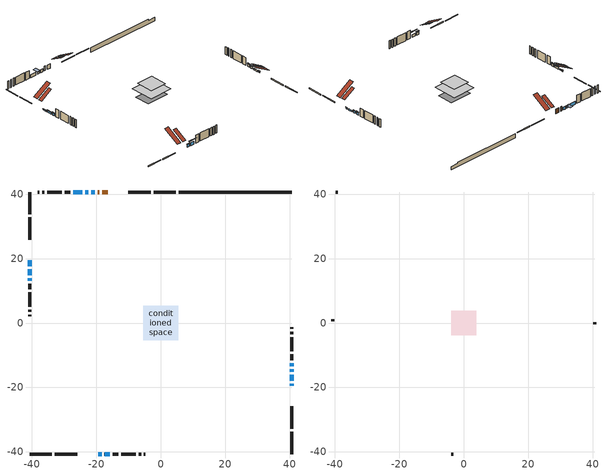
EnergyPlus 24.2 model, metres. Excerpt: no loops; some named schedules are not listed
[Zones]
conditioned space
 floor adiabatic (AdiabaticFloorConstruction): -5.43,-5.43 -5.43,5.43 5.43,5.43 5.43,-5.43 z1.98
 floor foundation (Slab1 construction): -5.26,-3.5 -5.26,3.5 5.26,3.5 5.26,-3.5 z-1.22
 wall outside (RimJoist1 construction): 4.69,40.68 -2.15,40.68 / -40.68,-40.68 -33.84,-40.68 / -40.68,40.68 -40.68,33.84 / 40.68,-40.68 40.68,-33.84 z0.76:1.06
 wall outside (RimJoist2 construction): -3.08,40.68 -10.1,40.68 / -32.91,-40.68 -25.89,-40.68 / -40.68,32.91 -40.68,25.89 / 40.68,-32.91 40.68,-25.89 z0.76:1.06
 wall outside (AdiabaticWallConstruction 1): -16.52,40.68 -18.17,40.68 / -19.1,40.68 -19.59,40.68 z0.76:2.79
 wall outside (AdiabaticWallConstruction): 40.68,-19.47 40.68,-18.85 z0.76:1.37; -20.52,40.68 -21.59,40.68 / -19.46,-40.68 -18.4,-40.68 / -24.31,40.68 -27.12,40.68 z0.76:1.98; -22.52,40.68 -23.38,40.68 z0.76:1.75; 40.68,-17.93 40.68,-16.1 / -40.68,19.46 -40.68,17.63 z0.76:1.27; 40.68,-15.17 40.68,-14.35 z0.76:1.68; 40.68,-13.43 40.68,-12.46 z0.76:1.88; -17.47,-40.68 -15.84,-40.68 z0.76:2.06; -40.68,16.71 -40.68,14.88 z0.76:1.52; -40.68,13.95 -40.68,13.13 z0.76:1.83
 wall outside (Wall1 construction): -28.05,40.68 -29.82,40.68 / -14.91,-40.68 -13.14,-40.68 / -40.68,12.21 -40.68,10.43 / 40.68,-11.53 40.68,-9.76 z0.76:4.42
 wall outside (Wall2 construction): -30.75,40.68 -35.21,40.68 / -12.21,-40.68 -7.75,-40.68 / -40.68,9.5 -40.68,5.04 / 40.68,-8.83 40.68,-4.37 z0.76:4.42
 wall outside (Wall3 construction): -36.14,40.68 -36.83,40.68 / -6.82,-40.68 -6.13,-40.68 / -40.68,4.11 -40.68,3.43 / 40.68,-3.44 40.68,-2.75 z0.76:4.42
 wall outside (Wall4 construction): -37.76,40.68 -38.19,40.68 / -5.2,-40.68 -4.77,-40.68 / -40.68,2.5 -40.68,2.06 / 40.68,-1.82 40.68,-1.39 z0.76:4.42
 wall foundation (FoundationWall1 construction): 5.62,40.68,-1.22 5.62,40.68,0.76 37.18,40.68,0.76 37.18,40.68,0.23 40.68,40.68,0.23 40.68,40.68,-1.22
 window (WindowConstruction 8): 40.68,-19.46 40.68,-18.85 z0.76:1.37
 window (WindowConstruction 6): -20.52,40.68 -21.59,40.68 z0.76:1.98
 window (WindowConstruction 7): -19.46,-40.68 -18.4,-40.68 z0.76:1.98
 window (WindowConstruction 9): -22.52,40.68 -23.38,40.68 z0.76:1.75
 window (WindowConstruction 10): 40.68,-17.93 40.68,-16.1 z0.76:1.27
 window (WindowConstruction 11): -40.68,19.46 -40.68,17.63 z0.76:1.27
 window (WindowConstruction): -24.31,40.68 -27.12,40.68 z0.76:1.98
 window (WindowConstruction 1): 40.68,-15.17 40.68,-14.35 z0.76:1.67
 window (WindowConstruction 2): 40.68,-13.42 40.68,-12.46 z0.76:1.88
 window (WindowConstruction 3): -17.47,-40.68 -15.84,-40.68 z0.76:2.06
 window (WindowConstruction 4): -40.68,16.71 -40.68,14.88 z0.76:1.52
 window (WindowConstruction 5): -40.68,13.95 -40.68,13.13 z0.76:1.83
 door (Door): -16.53,40.68 -18.17,40.68 z0.76:2.79
 door (Door 1): -19.1,40.68 -19.59,40.68 z0.76:2.79
 ceiling adiabatic (AdiabaticFloorConstruction): 5.43,-5.43 5.43,5.43 -5.43,5.43 -5.43,-5.43 z1.98
 roof outside (Roof2 construction): -15.6,40.68,4.42 -15.6,35.29,7.56 -14.04,35.29,7.56 -14.04,40.68,4.42; -20.39,-40.68,4.42 -20.39,-35.29,7.56 -21.95,-35.29,7.56 -21.95,-40.68,4.42; -40.68,20.39,4.42 -35.29,20.39,7.56 -35.29,21.95,7.56 -40.68,21.95,4.42; 40.68,-20.39,4.42 35.29,-20.39,7.56 35.29,-21.95,7.56 40.68,-21.95,4.42
attic - vented
 floor to conditioned space (Floor1 construction Reversed): -3.87,-3.87 -3.87,3.87 3.87,3.87 3.87,-3.87 z4.42
 wall outside (Wall5 construction): -39.12,40.68 -39.75,40.68 / -3.84,-40.68 -3.21,-40.68 / -40.68,1.14 -40.68,0.5 / 40.68,-0.46 40.68,0.17 z0.76:4.42
 roof outside (Roof1 construction): -13.11,40.68,4.42 -13.11,33.48,8.62 -11.02,33.48,8.62 -11.02,40.68,4.42; -22.88,-40.68,4.42 -22.88,-33.48,8.62 -24.96,-33.48,8.62 -24.96,-40.68,4.42; -40.68,22.88,4.42 -33.48,22.88,8.62 -33.48,24.96,8.62 -40.68,24.96,4.42; 40.68,-22.88,4.42 33.48,-22.88,8.62 33.48,-24.96,8.62 40.68,-24.96,4.42
shading: 40.68,-18.7 40.68,-19.61 40.83,-19.61 40.83,-18.7 z1.52; -18.1,-40.68 -19.76,-40.68 -19.76,-40.98 -18.1,-40.98 z2.28; -23.68,40.68 -22.22,40.68 -22.22,42.81 -23.68,42.81 z2.05; 40.68,-16.04 40.68,-17.99 40.77,-17.99 40.77,-16.04 z1.33; -40.68,17.57 -40.68,19.52 -40.77,19.52 -40.77,17.57 z1.33; 40.68,-14.05 40.68,-15.47 40.98,-15.47 40.98,-14.05 z1.97; 40.68,-12.16 40.68,-13.72 40.98,-13.72 40.98,-12.16 z2.18; -14.62,-40.68 -18.69,-40.68 -18.69,-40.98 -14.62,-40.98 z3.27; -40.68,14.58 -40.68,17 -40.98,17 -40.98,14.58 z1.82; -40.68,12.84 -40.68,14.25 -40.98,14.25 -40.98,12.84 z2.13
[Building]
Building 1: Terrain=Suburbs
[Site:Location]
Sault Ste Marie AP_ON: Latitude {deg}=46.49; Longitude {deg}=-84.51; Time Zone {hr}=-5; Elevation {m}=192; Keep Site Location Information=Yes
[Site:GroundTemperature:Shallow]
0.840846, -1.16074, -1.32103, -0.371179, 3.44196, 7.23733, 10.5277, 12.6121, 12.7892, 11.0939, 7.8874, 4.20846
[Site:WaterMainsTemperature]
Calculation Method=Schedule; Temperature Schedule=mains temperature schedule
[Material] Roughness=Rough; Thermal Absorptance=0.9
Name | Thickness {m} | Conductivity {W/m-K} | Density {kg/m3} | Specific Heat {J/kg-K} | Solar Absorptance | Visible Absorptance
asphalt or fiberglass shingles | 0.00635 | 0.162714 | 1121.4 | 1465.45 | 0.91 | 0.91
ceiling stud and cavity | 0.1397 | 0.079977 | 65.682 | 1177.47 | 0.7 | 0.7
concrete 4.0 in. | 0.1016 | 1.803125 | 2242.8 | 837.4 | 0.7 | 0.7
concrete 8.0 in. | 0.2032 | 1.803125 | 2242.8 | 837.4 | 0.7 | 0.7
door material | 0.04445 | 0.188738 | 512.64 | 1214.23 | 0.7 | 0.7
door material 1 | 0.04445 | 0.053851 | 512.64 | 1214.23 | 0.7 | 0.7
exterior vertical ins | 0.0177785 | 0.029427 | 32.04 | 1214.23 | 0.7 | 0.7
floor covering | 0.0127 | 0.0433444 | 54.468 | 1339.84 | 0.6 | 0.6
floor rigid ins; wall rigid ins | 0.512978 | 0.029427 | 32.04 | 1214.23 | 0.7 | 0.7
floor stud and cavity | 0.1397 | 1.75129 | 37.0049 | 1207.88 | 0.7 | 0.7
furniture material conditioned space 1 | 0.1524 | 0.115458 | 640.8 | 1214.23 | 0.6 | 0.6
gypsum board | 0.0127 | 0.160291 | 801 | 837.4 | 0.6 | 0.6
gypsum board 1 | 0.0127 | 0.160291 | 801 | 837.4 | 0.7 | 0.7
osb sheathing 0.5 in. | 0.0127 | 0.115458 | 512.64 | 1214.23 | 0.7 | 0.7
osb sheathing 0.75 in. | 0.01905 | 0.115458 | 512.64 | 1214.23 | 0.7 | 0.7
osb sheathing 2.0 in. | 0.0508 | 0.115458 | 512.64 | 1214.23 | 0.7 | 0.7
rim joist stud and cavity | 0.0508 | 0.177588 | 50.32683 | 1063.81 | 0.6 | 0.6
rim joist stud and cavity 1 | 0.0508 | 0.031136 | 125.044 | 1163.47 | 0.6 | 0.6
roof stud and cavity | 0.2032 | 0.117079 | 78.34581 | 1123.46 | 0.7 | 0.7
wall stud and cavity | 0.1397 | 0.115992 | 139.0536 | 1170.24 | 0.7 | 0.7
wall stud and cavity 1 | 0.1397 | 0.0881538 | 139.0536 | 1170.24 | 0.7 | 0.7
wall stud and cavity 2 | 0.1397 | 0.0947891 | 139.0536 | 1170.24 | 0.7 | 0.7
wall stud and cavity 3 | 0.1397 | 0.115318 | 139.0536 | 1170.24 | 0.7 | 0.7
wall stud and cavity 4 | 0.0889 | 6.9971 | 50.32683 | 1063.81 | 0.6 | 0.6
wall stud and cavity 5 | 0.0889 | 0.380278 | 52.3479 | 1209.89 | 0.7 | 0.7
wall stud and cavity 6 | 0.0889 | 0.391764 | 83.0341 | 1211.67 | 0.7 | 0.7
wood siding | 0.0254 | 0.102417 | 544.68 | 1172.36 | 0.84 | 0.84
wood siding 1 | 0.00254 | 0.102417 | 544.68 | 1172.36 | 0.84 | 0.84
wood siding 2; wood siding 3; wood siding 4 | 0.0254 | 0.102417 | 544.68 | 1172.36 | 0.7 | 0.7
[WindowMaterial:SimpleGlazingSystem]
Name | U-Factor {W/m2-K} | Solar Heat Gain Coefficient
WindowMaterial | 2.10824 | 0.59
WindowMaterial 1 | 2.89067 | 0.54
WindowMaterial 2 | 2.89351 | 0.54
WindowMaterial 3 | 2.27574 | 0.45
WindowMaterial 4 | 2.62437 | 0.41
WindowMaterial 5 | 2.29618 | 0.43
WindowMaterial 6 | 2.259844 | 0.47
WindowMaterial 7 | 5.20275 | 0.65
WindowMaterial 8 | 3.18763 | 0.64
WindowMaterial 9 | 2.36318 | 0.37
[Construction]
AdiabaticFloorConstruction: floor stud and cavity, floor rigid ins, osb sheathing 0.75 in., floor covering
AdiabaticWallConstruction: wood siding 3, wall rigid ins, wall stud and cavity 5, gypsum board
AdiabaticWallConstruction 1: wood siding 4, wall rigid ins, wall stud and cavity 5, gypsum board
Door: door material
Door 1: door material 1
Floor1 construction Reversed: gypsum board, ceiling stud and cavity
FoundationWall1 construction: concrete 8.0 in., gypsum board 1
furniture construction conditioned space 1: furniture material conditioned space 1
PartitionWallConstruction: gypsum board, wall stud and cavity 6, gypsum board
RimJoist1 construction: wood siding 2, rim joist stud and cavity
RimJoist2 construction: wood siding 2, osb sheathing 2.0 in., rim joist stud and cavity 1
Roof1 construction: asphalt or fiberglass shingles
Roof2 construction: asphalt or fiberglass shingles, osb sheathing 0.75 in., roof stud and cavity, gypsum board
Slab1 construction: concrete 4.0 in.
Wall1 construction: wood siding, osb sheathing 0.5 in., wall stud and cavity, gypsum board
Wall2 construction: wood siding, osb sheathing 0.5 in., wall stud and cavity 1, gypsum board
Wall3 construction: wood siding, osb sheathing 0.5 in., wall stud and cavity 2, gypsum board
Wall4 construction: wood siding, osb sheathing 0.5 in., wall stud and cavity 3, gypsum board
Wall5 construction: wood siding 1, wall stud and cavity 4
WindowConstruction: WindowMaterial
WindowConstruction 1: WindowMaterial 1
WindowConstruction 10; WindowConstruction 11: WindowMaterial 9
WindowConstruction 2: WindowMaterial 2
WindowConstruction 3: WindowMaterial 3
WindowConstruction 4: WindowMaterial 4
WindowConstruction 5: WindowMaterial 5
WindowConstruction 6; WindowConstruction 7: WindowMaterial 6
WindowConstruction 8: WindowMaterial 7
WindowConstruction 9: WindowMaterial 8
[Zone] Multiplier=1; Part of Total Floor Area=Yes
Name | Volume {m3}
attic - vented | 39.0199
conditioned space | 484.5
[Space]
Name | Zone | Volume {m3}
attic - vented 1 | attic - vented | 39.0199
conditioned space 1 | conditioned space | 484.5
[ZoneInfiltration:EffectiveLeakageArea]
infil attic - vented 1: Zone or Space=attic - vented 1; Schedule=Always On Discrete; Effective Air Leakage Area {cm2}=2360.26; Stack Coefficient=0.000546342; Wind Coefficient=1.57926e-05
[ZoneMixing]
whole house fan mix: Zone or Space=attic - vented; Schedule=Always On Continuous; Design Flow Rate Calculation Method=Flow/Zone; Design Flow Rate {m3/s}=0; Source Zone or Space=conditioned space
[SurfaceProperty:ExposedFoundationPerimeter]
Slab1: Exposed Perimeter Calculation Method=TotalExposedPerimeter; Total Exposed Perimeter {m}=35.06
[InternalMass] Zone or ZoneList=conditioned space; Space or SpaceList=conditioned space 1
Name | Construction | Surface Area {m2}
furniture mass conditioned space 1 | furniture construction conditioned space 1 | 76.698
partition wall mass | PartitionWallConstruction | 191.745
[Lights]
interior lighting: Zone or ZoneList or Space or SpaceList=conditioned space 1; Schedule=interior lighting schedule; Design Level Calculation Method=LightingLevel; Lighting Level {W}=343.2; Return Air Fraction=0; Fraction Radiant=0.6; Fraction Visible=0.2; Fraction Replaceable=1
[People]
occupants: Zone or ZoneList or Space or SpaceList=conditioned space 1; Number of People Schedule=occupants schedule; Number of People Calculation Method=People; Number of People=3; Fraction Radiant=0.314171; Sensible Heat Fraction=0.56303; Activity Level Schedule=occupants activity schedule; Carbon Dioxide Generation Rate {m3/s-W}=0; Enable ASHRAE 55 Comfort Warnings=No; Mean Radiant Temperature Calculation Type=EnclosureAveraged
[ElectricEquipment] Zone or ZoneList or Space or SpaceList=conditioned space 1; Design Level Calculation Method=EquipmentLevel
Name | Schedule | Design Level {W} | Fraction Latent | Fraction Radiant | Fraction Lost
clothes dryer | clothes dryer schedule | 140.772 | 0.015 | 0.081 | 0.85
clothes washer | clothes washer schedule | 32.1985 | 0.03 | 0.162 | 0.7
cooking range | cooking range schedule | 215.147 | 0.08 | 0.432 | 0.2
dishwasher | dishwasher schedule | 66.8632 | 0.3 | 0.18 | 0.4
fridge | fridge schedule | 72.9452 | 0 | 0.6 | 0
mech vent house fan | mech vent house fan schedule | 0 | 0 | 0 | 1
mech vent house fan cfis | mech vent house fan cfis schedule | 0 | 0 | 0 | 0
misc plug loads | misc plug loads schedule | 494.7 | 0.045 | 0.513 | 0.1
whole house fan | Always On Discrete | 0 | 0 | 0 | 1
[OtherEquipment] Zone or ZoneList or Space or SpaceList=conditioned space 1; Design Level Calculation Method=EquipmentLevel
Name | Fuel Type | Schedule | Design Level {W} | Fraction Latent | Fraction Radiant | Fraction Lost
clothes dryer 1 | Electricity | clothes dryer schedule | 0 | 0.015 | 0.081 | 0.85
cooking range 1 | Electricity | cooking range schedule | 0 | 0.08 | 0.432 | 0.2
general water use latent | None | general water use schedule | 62.594 | 1 | 0 | 0
general water use sensible | None | general water use schedule | -61.6891 | 0 | 0.6 | 0
mech vent house fan latent load | None | Always On Discrete | 0 | 1 | 0 | 0
mech vent house fan sensible load | None | Always On Discrete | 0 | 0 | 0 | 0
water heater energy adjustment1 | Electricity | Always On Discrete | 0.01 | 0 | 0 | 1
[ZoneInfiltration:DesignFlowRate] Zone or ZoneList or Space or SpaceList=conditioned space 1; Schedule=Always On Discrete; Design Flow Rate Calculation Method=Flow/Zone; Design Flow Rate {m3/s}=0
infil flow; natural vent flow; whole house fan flow
[Foundation:Kiva]
Foundation Kiva 1: Initial Indoor Air Temperature {C}=16.6722; Wall Height Above Grade {m}=0.760019; Wall Depth Below Slab {m}=0.2032; Custom Block Material Name 1=exterior vertical ins; Custom Block Depth 1 {m}=1.98001; Custom Block X Position 1 {m}=0.2159; Custom Block Z Position 1 {m}=0
[Foundation:Kiva:Settings]
Soil Conductivity {W/m-K}=0.849921; Soil Density {kg/m3}=1842.3; Soil Specific Heat {J/kg-K}=418.7; Ground Solar Absorptivity=0.9; Ground Thermal Absorptivity=0.9; Ground Surface Roughness {m}=0.03; Far-Field Width {m}=40; Deep-Ground Boundary Condition=ZeroFlux; Deep-Ground Depth {m}=40; Minimum Cell Dimension {m}=0.2; Maximum Cell Growth Coefficient=3; Simulation Timestep=Timestep
[Exterior:Lights]
exterior lighting: Schedule=exterior lighting schedule; Design Level {W}=75.6
[Schedule:Constant]
Name | Hourly Value
Always On Continuous; mech vent house fan schedule; mech vent house fan cfis schedule; Always On Discrete | 1
occupants activity schedule | 117.228
fridge schedule | 0
[Schedule:Week:Daily]
interior lighting schedule Week Rule - Jan1-Jan27: interior lighting schedule day, interior lighting schedule day, interior lighting schedule day, interior lighting schedule day, interior lighting schedule day, interior lighting schedule day, interior lighting schedule day, interior lighting schedule default day, interior lighting schedule default day, interior lighting schedule default day, interior lighting schedule default day, interior lighting schedule default day
interior lighting schedule Week Rule - Jan28-Feb3: interior lighting schedule day, interior lighting schedule day, interior lighting schedule day, interior lighting schedule day, interior lighting schedule day 1, interior lighting schedule day 1, interior lighting schedule day 1, interior lighting schedule default day, interior lighting schedule default day, interior lighting schedule default day, interior lighting schedule default day, interior lighting schedule default day
interior lighting schedule Week Rule - Feb4-Feb24: interior lighting schedule day 1, interior lighting schedule day 1, interior lighting schedule day 1, interior lighting schedule day 1, interior lighting schedule day 1, interior lighting schedule day 1, interior lighting schedule day 1, interior lighting schedule default day, interior lighting schedule default day, interior lighting schedule default day, interior lighting schedule default day, interior lighting schedule default day
interior lighting schedule Week Rule - Feb25-Mar3: interior lighting schedule day 1, interior lighting schedule day 1, interior lighting schedule day 1, interior lighting schedule day 1, interior lighting schedule day 2, interior lighting schedule day 2, interior lighting schedule day 2, interior lighting schedule default day, interior lighting schedule default day, interior lighting schedule default day, interior lighting schedule default day, interior lighting schedule default day
interior lighting schedule Week Rule - Mar4-Mar31: interior lighting schedule day 2, interior lighting schedule day 2, interior lighting schedule day 2, interior lighting schedule day 2, interior lighting schedule day 2, interior lighting schedule day 2, interior lighting schedule day 2, interior lighting schedule default day, interior lighting schedule default day, interior lighting schedule default day, interior lighting schedule default day, interior lighting schedule default day
interior lighting schedule Week Rule - Apr1-Apr28: interior lighting schedule day 3, interior lighting schedule day 3, interior lighting schedule day 3, interior lighting schedule day 3, interior lighting schedule day 3, interior lighting schedule day 3, interior lighting schedule day 3, interior lighting schedule default day, interior lighting schedule default day, interior lighting schedule default day, interior lighting schedule default day, interior lighting schedule default day
interior lighting schedule Week Rule - Apr29-May5: interior lighting schedule day 3, interior lighting schedule day 3, interior lighting schedule day 4, interior lighting schedule day 4, interior lighting schedule day 4, interior lighting schedule day 4, interior lighting schedule day 4, interior lighting schedule default day, interior lighting schedule default day, interior lighting schedule default day, interior lighting schedule default day, interior lighting schedule default day
interior lighting schedule Week Rule - May6-May26: interior lighting schedule day 4, interior lighting schedule day 4, interior lighting schedule day 4, interior lighting schedule day 4, interior lighting schedule day 4, interior lighting schedule day 4, interior lighting schedule day 4, interior lighting schedule default day, interior lighting schedule default day, interior lighting schedule default day, interior lighting schedule default day, interior lighting schedule default day
interior lighting schedule Week Rule - May27-Jun2: interior lighting schedule day 4, interior lighting schedule day 4, interior lighting schedule day 4, interior lighting schedule day 4, interior lighting schedule day 4, interior lighting schedule day 5, interior lighting schedule day 5, interior lighting schedule default day, interior lighting schedule default day, interior lighting schedule default day, interior lighting schedule default day, interior lighting schedule default day
interior lighting schedule Week Rule - Jun3-Jun30: interior lighting schedule day 5, interior lighting schedule day 5, interior lighting schedule day 5, interior lighting schedule day 5, interior lighting schedule day 5, interior lighting schedule day 5, interior lighting schedule day 5, interior lighting schedule default day, interior lighting schedule default day, interior lighting schedule default day, interior lighting schedule default day, interior lighting schedule default day
interior lighting schedule Week Rule - Jul1-Jul28: interior lighting schedule day 6, interior lighting schedule day 6, interior lighting schedule day 6, interior lighting schedule day 6, interior lighting schedule day 6, interior lighting schedule day 6, interior lighting schedule day 6, interior lighting schedule default day, interior lighting schedule default day, interior lighting schedule default day, interior lighting schedule default day, interior lighting schedule default day
interior lighting schedule Week Rule - Jul29-Aug4: interior lighting schedule day 6, interior lighting schedule day 6, interior lighting schedule day 6, interior lighting schedule day 7, interior lighting schedule day 7, interior lighting schedule day 7, interior lighting schedule day 7, interior lighting schedule default day, interior lighting schedule default day, interior lighting schedule default day, interior lighting schedule default day, interior lighting schedule default day
interior lighting schedule Week Rule - Aug5-Aug25: interior lighting schedule day 7, interior lighting schedule day 7, interior lighting schedule day 7, interior lighting schedule day 7, interior lighting schedule day 7, interior lighting schedule day 7, interior lighting schedule day 7, interior lighting schedule default day, interior lighting schedule default day, interior lighting schedule default day, interior lighting schedule default day, interior lighting schedule default day
interior lighting schedule Week Rule - Aug26-Sep1: interior lighting schedule day 7, interior lighting schedule day 7, interior lighting schedule day 7, interior lighting schedule day 7, interior lighting schedule day 7, interior lighting schedule day 7, interior lighting schedule day 8, interior lighting schedule default day, interior lighting schedule default day, interior lighting schedule default day, interior lighting schedule default day, interior lighting schedule default day
interior lighting schedule Week Rule - Sep2-Sep29: interior lighting schedule day 8, interior lighting schedule day 8, interior lighting schedule day 8, interior lighting schedule day 8, interior lighting schedule day 8, interior lighting schedule day 8, interior lighting schedule day 8, interior lighting schedule default day, interior lighting schedule default day, interior lighting schedule default day, interior lighting schedule default day, interior lighting schedule default day
interior lighting schedule Week Rule - Sep30-Oct6: interior lighting schedule day 8, interior lighting schedule day 9, interior lighting schedule day 9, interior lighting schedule day 9, interior lighting schedule day 9, interior lighting schedule day 9, interior lighting schedule day 9, interior lighting schedule default day, interior lighting schedule default day, interior lighting schedule default day, interior lighting schedule default day, interior lighting schedule default day
interior lighting schedule Week Rule - Oct7-Oct27: interior lighting schedule day 9, interior lighting schedule day 9, interior lighting schedule day 9, interior lighting schedule day 9, interior lighting schedule day 9, interior lighting schedule day 9, interior lighting schedule day 9, interior lighting schedule default day, interior lighting schedule default day, interior lighting schedule default day, interior lighting schedule default day, interior lighting schedule default day
interior lighting schedule Week Rule - Oct28-Nov3: interior lighting schedule day 9, interior lighting schedule day 9, interior lighting schedule day 9, interior lighting schedule day 9, interior lighting schedule day 10, interior lighting schedule day 10, interior lighting schedule day 10, interior lighting schedule default day, interior lighting schedule default day, interior lighting schedule default day, interior lighting schedule default day, interior lighting schedule default day
interior lighting schedule Week Rule - Nov4-Nov24: interior lighting schedule day 10, interior lighting schedule day 10, interior lighting schedule day 10, interior lighting schedule day 10, interior lighting schedule day 10, interior lighting schedule day 10, interior lighting schedule day 10, interior lighting schedule default day, interior lighting schedule default day, interior lighting schedule default day, interior lighting schedule default day, interior lighting schedule default day
interior lighting schedule Week Rule - Nov25-Dec1: interior lighting schedule day 10, interior lighting schedule day 10, interior lighting schedule day 10, interior lighting schedule day 10, interior lighting schedule day 10, interior lighting schedule day 10, interior lighting schedule day 11, interior lighting schedule default day, interior lighting schedule default day, interior lighting schedule default day, interior lighting schedule default day, interior lighting schedule default day
interior lighting schedule Week Rule - Dec2-Dec31: interior lighting schedule day 11, interior lighting schedule day 11, interior lighting schedule day 11, interior lighting schedule day 11, interior lighting schedule day 11, interior lighting schedule day 11, interior lighting schedule day 11, interior lighting schedule default day, interior lighting schedule default day, interior lighting schedule default day, interior lighting schedule default day, interior lighting schedule default day
occupants schedule Week Rule - Jan1-Dec31: occupants schedule day, occupants schedule day, occupants schedule day, occupants schedule day, occupants schedule day, occupants schedule day, occupants schedule day, occupants schedule default day, occupants schedule default day, occupants schedule default day, occupants schedule default day, occupants schedule default day
clothes dryer schedule Week Rule - Jan1-Dec31: clothes dryer schedule day, clothes dryer schedule day, clothes dryer schedule day, clothes dryer schedule day, clothes dryer schedule day, clothes dryer schedule day, clothes dryer schedule day, clothes dryer schedule default day, clothes dryer schedule default day, clothes dryer schedule default day, clothes dryer schedule default day, clothes dryer schedule default day
clothes washer schedule Week Rule - Jan1-Dec31: clothes washer schedule day, clothes washer schedule day, clothes washer schedule day, clothes washer schedule day, clothes washer schedule day, clothes washer schedule day, clothes washer schedule day, clothes washer schedule default day, clothes washer schedule default day, clothes washer schedule default day, clothes washer schedule default day, clothes washer schedule default day
cooking range schedule Week Rule - Jan1-Dec31: cooking range schedule day, cooking range schedule day, cooking range schedule day, cooking range schedule day, cooking range schedule day, cooking range schedule day, cooking range schedule day, cooking range schedule default day, cooking range schedule default day, cooking range schedule default day, cooking range schedule default day, cooking range schedule default day
dishwasher schedule Week Rule - Jan1-Dec31: dishwasher schedule day, dishwasher schedule day, dishwasher schedule day, dishwasher schedule day, dishwasher schedule day, dishwasher schedule day, dishwasher schedule day, dishwasher schedule default day, dishwasher schedule default day, dishwasher schedule default day, dishwasher schedule default day, dishwasher schedule default day
misc plug loads schedule Week Rule - Jan1-Dec31: misc plug loads schedule day, misc plug loads schedule day, misc plug loads schedule day, misc plug loads schedule day, misc plug loads schedule day, misc plug loads schedule day, misc plug loads schedule day, misc plug loads schedule default day, misc plug loads schedule default day, misc plug loads schedule default day, misc plug loads schedule default day, misc plug loads schedule default day
general water use schedule Week Rule - Jan1-Dec31: general water use schedule day, general water use schedule day, general water use schedule day, general water use schedule day, general water use schedule day, general water use schedule day, general water use schedule day, general water use schedule default day, general water use schedule default day, general water use schedule default day, general water use schedule default day, general water use schedule default day
exterior lighting schedule Week Rule - Jan1-Jan27: exterior lighting schedule day, exterior lighting schedule day, exterior lighting schedule day, exterior lighting schedule day, exterior lighting schedule day, exterior lighting schedule day, exterior lighting schedule day, exterior lighting schedule default day, exterior lighting schedule default day, exterior lighting schedule default day, exterior lighting schedule default day, exterior lighting schedule default day
exterior lighting schedule Week Rule - Jan28-Feb3: exterior lighting schedule day, exterior lighting schedule day, exterior lighting schedule day, exterior lighting schedule day, exterior lighting schedule day 1, exterior lighting schedule day 1, exterior lighting schedule day 1, exterior lighting schedule default day, exterior lighting schedule default day, exterior lighting schedule default day, exterior lighting schedule default day, exterior lighting schedule default day
exterior lighting schedule Week Rule - Feb4-Feb24: exterior lighting schedule day 1, exterior lighting schedule day 1, exterior lighting schedule day 1, exterior lighting schedule day 1, exterior lighting schedule day 1, exterior lighting schedule day 1, exterior lighting schedule day 1, exterior lighting schedule default day, exterior lighting schedule default day, exterior lighting schedule default day, exterior lighting schedule default day, exterior lighting schedule default day
exterior lighting schedule Week Rule - Feb25-Mar3: exterior lighting schedule day 1, exterior lighting schedule day 1, exterior lighting schedule day 1, exterior lighting schedule day 1, exterior lighting schedule day 2, exterior lighting schedule day 2, exterior lighting schedule day 2, exterior lighting schedule default day, exterior lighting schedule default day, exterior lighting schedule default day, exterior lighting schedule default day, exterior lighting schedule default day
exterior lighting schedule Week Rule - Mar4-Mar31: exterior lighting schedule day 2, exterior lighting schedule day 2, exterior lighting schedule day 2, exterior lighting schedule day 2, exterior lighting schedule day 2, exterior lighting schedule day 2, exterior lighting schedule day 2, exterior lighting schedule default day, exterior lighting schedule default day, exterior lighting schedule default day, exterior lighting schedule default day, exterior lighting schedule default day
exterior lighting schedule Week Rule - Apr1-Apr28: exterior lighting schedule day 3, exterior lighting schedule day 3, exterior lighting schedule day 3, exterior lighting schedule day 3, exterior lighting schedule day 3, exterior lighting schedule day 3, exterior lighting schedule day 3, exterior lighting schedule default day, exterior lighting schedule default day, exterior lighting schedule default day, exterior lighting schedule default day, exterior lighting schedule default day
exterior lighting schedule Week Rule - Apr29-May5: exterior lighting schedule day 3, exterior lighting schedule day 3, exterior lighting schedule day 4, exterior lighting schedule day 4, exterior lighting schedule day 4, exterior lighting schedule day 4, exterior lighting schedule day 4, exterior lighting schedule default day, exterior lighting schedule default day, exterior lighting schedule default day, exterior lighting schedule default day, exterior lighting schedule default day
exterior lighting schedule Week Rule - May6-May26: exterior lighting schedule day 4, exterior lighting schedule day 4, exterior lighting schedule day 4, exterior lighting schedule day 4, exterior lighting schedule day 4, exterior lighting schedule day 4, exterior lighting schedule day 4, exterior lighting schedule default day, exterior lighting schedule default day, exterior lighting schedule default day, exterior lighting schedule default day, exterior lighting schedule default day
exterior lighting schedule Week Rule - May27-Jun2: exterior lighting schedule day 4, exterior lighting schedule day 4, exterior lighting schedule day 4, exterior lighting schedule day 4, exterior lighting schedule day 4, exterior lighting schedule day 5, exterior lighting schedule day 5, exterior lighting schedule default day, exterior lighting schedule default day, exterior lighting schedule default day, exterior lighting schedule default day, exterior lighting schedule default day
exterior lighting schedule Week Rule - Jun3-Jun30: exterior lighting schedule day 5, exterior lighting schedule day 5, exterior lighting schedule day 5, exterior lighting schedule day 5, exterior lighting schedule day 5, exterior lighting schedule day 5, exterior lighting schedule day 5, exterior lighting schedule default day, exterior lighting schedule default day, exterior lighting schedule default day, exterior lighting schedule default day, exterior lighting schedule default day
exterior lighting schedule Week Rule - Jul1-Jul28: exterior lighting schedule day 6, exterior lighting schedule day 6, exterior lighting schedule day 6, exterior lighting schedule day 6, exterior lighting schedule day 6, exterior lighting schedule day 6, exterior lighting schedule day 6, exterior lighting schedule default day, exterior lighting schedule default day, exterior lighting schedule default day, exterior lighting schedule default day, exterior lighting schedule default day
exterior lighting schedule Week Rule - Jul29-Aug4: exterior lighting schedule day 6, exterior lighting schedule day 6, exterior lighting schedule day 6, exterior lighting schedule day 7, exterior lighting schedule day 7, exterior lighting schedule day 7, exterior lighting schedule day 7, exterior lighting schedule default day, exterior lighting schedule default day, exterior lighting schedule default day, exterior lighting schedule default day, exterior lighting schedule default day
exterior lighting schedule Week Rule - Aug5-Aug25: exterior lighting schedule day 7, exterior lighting schedule day 7, exterior lighting schedule day 7, exterior lighting schedule day 7, exterior lighting schedule day 7, exterior lighting schedule day 7, exterior lighting schedule day 7, exterior lighting schedule default day, exterior lighting schedule default day, exterior lighting schedule default day, exterior lighting schedule default day, exterior lighting schedule default day
exterior lighting schedule Week Rule - Aug26-Sep1: exterior lighting schedule day 7, exterior lighting schedule day 7, exterior lighting schedule day 7, exterior lighting schedule day 7, exterior lighting schedule day 7, exterior lighting schedule day 7, exterior lighting schedule day 8, exterior lighting schedule default day, exterior lighting schedule default day, exterior lighting schedule default day, exterior lighting schedule default day, exterior lighting schedule default day
exterior lighting schedule Week Rule - Sep2-Sep29: exterior lighting schedule day 8, exterior lighting schedule day 8, exterior lighting schedule day 8, exterior lighting schedule day 8, exterior lighting schedule day 8, exterior lighting schedule day 8, exterior lighting schedule day 8, exterior lighting schedule default day, exterior lighting schedule default day, exterior lighting schedule default day, exterior lighting schedule default day, exterior lighting schedule default day
exterior lighting schedule Week Rule - Sep30-Oct6: exterior lighting schedule day 8, exterior lighting schedule day 9, exterior lighting schedule day 9, exterior lighting schedule day 9, exterior lighting schedule day 9, exterior lighting schedule day 9, exterior lighting schedule day 9, exterior lighting schedule default day, exterior lighting schedule default day, exterior lighting schedule default day, exterior lighting schedule default day, exterior lighting schedule default day
exterior lighting schedule Week Rule - Oct7-Oct27: exterior lighting schedule day 9, exterior lighting schedule day 9, exterior lighting schedule day 9, exterior lighting schedule day 9, exterior lighting schedule day 9, exterior lighting schedule day 9, exterior lighting schedule day 9, exterior lighting schedule default day, exterior lighting schedule default day, exterior lighting schedule default day, exterior lighting schedule default day, exterior lighting schedule default day
exterior lighting schedule Week Rule - Oct28-Nov3: exterior lighting schedule day 9, exterior lighting schedule day 9, exterior lighting schedule day 9, exterior lighting schedule day 9, exterior lighting schedule day 10, exterior lighting schedule day 10, exterior lighting schedule day 10, exterior lighting schedule default day, exterior lighting schedule default day, exterior lighting schedule default day, exterior lighting schedule default day, exterior lighting schedule default day
[Schedule:Year]
interior lighting schedule: interior lighting schedule Week Rule - Jan1-Jan27, 1, 1, 1, 27, interior lighting schedule Week Rule - Jan28-Feb3, 1, 28, 2, 3, interior lighting schedule Week Rule - Feb4-Feb24, 2, 4, 2, 24, interior lighting schedule Week Rule - Feb25-Mar3, 2, 25, 3, 3, interior lighting schedule Week Rule - Mar4-Mar31, 3, 4, 3, 31, interior lighting schedule Week Rule - Apr1-Apr28, 4, 1, 4, 28, interior lighting schedule Week Rule - Apr29-May5, 4, 29, 5, 5, interior lighting schedule Week Rule - May6-May26, 5, 6, 5, 26, interior lighting schedule Week Rule - May27-Jun2, 5, 27, 6, 2, interior lighting schedule Week Rule - Jun3-Jun30, 6, 3, 6, 30, interior lighting schedule Week Rule - Jul1-Jul28, 7, 1, 7, 28, interior lighting schedule Week Rule - Jul29-Aug4, 7, 29, 8, 4, interior lighting schedule Week Rule - Aug5-Aug25, 8, 5, 8, 25, interior lighting schedule Week Rule - Aug26-Sep1, 8, 26, 9, 1, interior lighting schedule Week Rule - Sep2-Sep29, 9, 2, 9, 29, interior lighting schedule Week Rule - Sep30-Oct6, 9, 30, 10, 6, interior lighting schedule Week Rule - Oct7-Oct27, 10, 7, 10, 27, interior lighting schedule Week Rule - Oct28-Nov3, 10, 28, 11, 3, interior lighting schedule Week Rule - Nov4-Nov24, 11, 4, 11, 24, interior lighting schedule Week Rule - Nov25-Dec1, 11, 25, 12, 1, interior lighting schedule Week Rule - Dec2-Dec31, 12, 2, 12, 31
occupants schedule: occupants schedule Week Rule - Jan1-Dec31, 1, 1, 12, 31
clothes dryer schedule: clothes dryer schedule Week Rule - Jan1-Dec31, 1, 1, 12, 31
clothes washer schedule: clothes washer schedule Week Rule - Jan1-Dec31, 1, 1, 12, 31
cooking range schedule: cooking range schedule Week Rule - Jan1-Dec31, 1, 1, 12, 31
dishwasher schedule: dishwasher schedule Week Rule - Jan1-Dec31, 1, 1, 12, 31
misc plug loads schedule: misc plug loads schedule Week Rule - Jan1-Dec31, 1, 1, 12, 31
general water use schedule: general water use schedule Week Rule - Jan1-Dec31, 1, 1, 12, 31
exterior lighting schedule: exterior lighting schedule Week Rule - Jan1-Jan27, 1, 1, 1, 27, exterior lighting schedule Week Rule - Jan28-Feb3, 1, 28, 2, 3, exterior lighting schedule Week Rule - Feb4-Feb24, 2, 4, 2, 24, exterior lighting schedule Week Rule - Feb25-Mar3, 2, 25, 3, 3, exterior lighting schedule Week Rule - Mar4-Mar31, 3, 4, 3, 31, exterior lighting schedule Week Rule - Apr1-Apr28, 4, 1, 4, 28, exterior lighting schedule Week Rule - Apr29-May5, 4, 29, 5, 5, exterior lighting schedule Week Rule - May6-May26, 5, 6, 5, 26, exterior lighting schedule Week Rule - May27-Jun2, 5, 27, 6, 2, exterior lighting schedule Week Rule - Jun3-Jun30, 6, 3, 6, 30, exterior lighting schedule Week Rule - Jul1-Jul28, 7, 1, 7, 28, exterior lighting schedule Week Rule - Jul29-Aug4, 7, 29, 8, 4, exterior lighting schedule Week Rule - Aug5-Aug25, 8, 5, 8, 25, exterior lighting schedule Week Rule - Aug26-Sep1, 8, 26, 9, 1, exterior lighting schedule Week Rule - Sep2-Sep29, 9, 2, 9, 29, exterior lighting schedule Week Rule - Sep30-Oct6, 9, 30, 10, 6, exterior lighting schedule Week Rule - Oct7-Oct27, 10, 7, 10, 27, exterior lighting schedule Week Rule - Oct28-Nov3, 10, 28, 11, 3, exterior lighting schedule Week Rule - Nov4-Nov24, 11, 4, 11, 24, exterior lighting schedule Week Rule - Nov25-Dec1, 11, 25, 12, 1, exterior lighting schedule Week Rule - Dec2-Dec31, 12, 2, 12, 31
[Schedule:Compact]
mains temperature schedule: Through: 01/01, For: AllDays, Until: 24:00, 5.72222, Through: 01/02, For: AllDays, Until: 24:00, 5.65667, Through: 01/03, For: AllDays, Until: 24:00, 5.59222, Through: 01/04, For: AllDays, Until: 24:00, 5.52889, Through: 01/05, For: AllDays, Until: 24:00, 5.46667, Through: 01/06, For: AllDays, Until: 24:00, 5.405, Through: 01/07, For: AllDays, Until: 24:00, 5.345, Through: 01/08, For: AllDays, Until: 24:00, 5.28556, Through: 01/09, For: AllDays, Until: 24:00, 5.22722, Through: 01/10, For: AllDays, Until: 24:00, 5.17, Through: 01/11, For: AllDays, Until: 24:00, 5.11389, Through: 01/12, For: AllDays, Until: 24:00, 5.05889, Through: 01/13, For: AllDays, Until: 24:00, 5.00556, Through: 01/14, For: AllDays, Until: 24:00, 4.95278, Through: 01/15, For: AllDays, Until: 24:00, 4.90111, Through: 01/16, For: AllDays, Until: 24:00, 4.85111, Through: 01/17, For: AllDays, Until: 24:00, 4.80167, Through: 01/18, For: AllDays, Until: 24:00, 4.75389, Through: 01/19, For: AllDays, Until: 24:00, 4.70722, Through: 01/20, For: AllDays, Until: 24:00, 4.66167, Through: 01/21, For: AllDays, Until: 24:00, 4.61778, Through: 01/22, For: AllDays, Until: 24:00, 4.575, Through: 01/23, For: AllDays, Until: 24:00, 4.53333, Through: 01/24, For: AllDays, Until: 24:00, 4.49278, Through: 01/25, For: AllDays, Until: 24:00, 4.45389, Through: 01/26, For: AllDays, Until: 24:00, 4.41611, Through: 01/27, For: AllDays, Until: 24:00, 4.38, Through: 01/28, For: AllDays, Until: 24:00, 4.345, Through: 01/29, For: AllDays, Until: 24:00, 4.31111, Through: 01/30, For: AllDays, Until: 24:00, 4.27889, Through: 01/31, For: AllDays, Until: 24:00, 4.24833, Through: 02/01, For: AllDays, Until: 24:00, 4.21833, Through: 02/02, For: AllDays, Until: 24:00, 4.19056, Through: 02/03, For: AllDays, Until: 24:00, 4.16333, Through: 02/04, For: AllDays, Until: 24:00, 4.13833, Through: 02/05, For: AllDays, Until: 24:00, 4.11444, Through: 02/06, For: AllDays, Until: 24:00, 4.09167, Through: 02/07, For: AllDays, Until: 24:00, 4.07056, Through: 02/08, For: AllDays, Until: 24:00, 4.05111, Through: 02/09, For: AllDays, Until: 24:00, 4.03278, Through: 02/10, For: AllDays, Until: 24:00, 4.01611, Through: 02/11, For: AllDays, Until: 24:00, 4.00056, Through: 02/12, For: AllDays, Until: 24:00, 3.98667, Through: 02/13, For: AllDays, Until: 24:00, 3.97444, Through: 02/14, For: AllDays, Until: 24:00, 3.96333, Through: 02/15, For: AllDays, Until: 24:00, 3.95389, Through: 02/16, For: AllDays, Until: 24:00, 3.94556, Through: 02/17, For: AllDays, Until: 24:00, 3.93889, Through: 02/18, For: AllDays, Until: 24:00, 3.93389, Through: 02/19, For: AllDays, Until: 24:00, 3.93056, Through: 02/20, For: AllDays, Until: 24:00, 3.92833, Through: 02/21, For: AllDays, Until: 24:00, 3.92722, Through: 02/22, For: AllDays, Until: 24:00, 3.92833, Through: 02/23, For: AllDays, Until: 24:00, 3.93056, Through: 02/24, For: AllDays, Until: 24:00, 3.93444, Through: 02/25, For: AllDays, Until: 24:00, 3.93944, Through: 02/26, For: AllDays, Until: 24:00, 3.94611, Through: 02/27, For: AllDays, Until: 24:00, 3.95444, Through: 02/28, For: AllDays, Until: 24:00, 3.96389, Through: 03/01, For: AllDays, Until: 24:00, 3.975, Through: 03/02, For: AllDays, Until: 24:00, 3.98722, Through: 03/03, For: AllDays, Until: 24:00, 4.00111, Through: 03/04, For: AllDays, Until: 24:00, 4.01667, Through: 03/05, For: AllDays, Until: 24:00, 4.03389, Through: 03/06, For: AllDays, Until: 24:00, 4.05167, Through: 03/07, For: AllDays, Until: 24:00, 4.07167, Through: 03/08, For: AllDays, Until: 24:00, 4.09278, Through: 03/09, For: AllDays, Until: 24:00, 4.11556, Through: 03/10, For: AllDays, Until: 24:00, 4.13944, Through: 03/11, For: AllDays, Until: 24:00, 4.165, Through: 03/12, For: AllDays, Until: 24:00, 4.19167, Through: 03/13, For: AllDays, Until: 24:00, 4.22, Through: 03/14, For: AllDays, Until: 24:00, 4.24944, Through: 03/15, For: AllDays, Until: 24:00, 4.28056, Through: 03/16, For: AllDays, Until: 24:00, 4.31278, Through: 03/17, For: AllDays, Until: 24:00, 4.34667, Through: 03/18, For: AllDays, Until: 24:00, 4.38167, Through: 03/19, For: AllDays, Until: 24:00, 4.41833, Through: 03/20, For: AllDays, Until: 24:00, 4.45611, Through: 03/21, For: AllDays, Until: 24:00, 4.495, Through: 03/22, For: AllDays, Until: 24:00, 4.53556, Through: 03/23, For: AllDays, Until: 24:00, 4.57722, Through: 03/24, For: AllDays, Until: 24:00, 4.62, Through: 03/25, For: AllDays, Until: 24:00, 4.66444, Through: 03/26, For: AllDays, Until: 24:00, 4.70944, Through: 03/27, For: AllDays, Until: 24:00, 4.75611, Through: 03/28, For: AllDays, Until: 24:00, 4.80444, Through: 03/29, For: AllDays, Until: 24:00, 4.85333, Through: 03/30, For: AllDays, Until: 24:00, 4.90389, Through: 03/31, For: AllDays, Until: 24:00, 4.95556, Through: 04/01, For: AllDays, Until: 24:00, 5.00778, Through: 04/02, For: AllDays, Until: 24:00, 5.06167, Through: 04/03, For: AllDays, Until: 24:00, 5.11667, Through: 04/04, For: AllDays, Until: 24:00, 5.17278, Through: 04/05, For: AllDays, Until: 24:00, 5.23, Through: 04/06, For: AllDays, Until: 24:00, 5.28833, Through: 04/07, For: AllDays, Until: 24:00, 5.34778, Through: 04/08, For: AllDays, Until: 24:00, 5.40833, Through: 04/09, For: AllDays, Until: 24:00, 5.47, Through: 04/10, For: AllDays, Until: 24:00, 5.53222, Through: 04/11, For: AllDays, Until: 24:00, 5.59556, Through: 04/12, For: AllDays, Until: 24:00, 5.66, Through: 04/13, For: AllDays, Until: 24:00, 5.72556, Through: 04/14, For: AllDays, Until: 24:00, 5.79222, Through: 04/15, For: AllDays, Until: 24:00, 5.85944, Through: 04/16, For: AllDays, Until: 24:00, 5.92722, Through: 04/17, For: AllDays, Until: 24:00, 5.99667, Through: 04/18, For: AllDays, Until: 24:00, 6.06667, Through: 04/19, For: AllDays, Until: 24:00, 6.13722, Through: 04/20, For: AllDays, Until: 24:00, 6.20889, Through: 04/21, For: AllDays, Until: 24:00, 6.28111, Through: 04/22, For: AllDays, Until: 24:00, 6.35444, Through: 04/23, For: AllDays, Until: 24:00, 6.42833, Through: 04/24, For: AllDays, Until: 24:00, 6.50278, Through: 04/25, For: AllDays, Until: 24:00, 6.57833, Through: 04/26, For: AllDays, Until: 24:00, 6.65444, Through: 04/27, For: AllDays, Until: 24:00, 6.73111, Through: 04/28, For: AllDays, Until: 24:00, 6.80833, Through: 04/29, For: AllDays, Until: 24:00, 6.88611, Through: 04/30, For: AllDays, Until: 24:00, 6.965, Through: 05/01, For: AllDays, Until: 24:00, 7.04389, Through: 05/02, For: AllDays, Until: 24:00, 7.12389, Through: 05/03, For: AllDays, Until: 24:00, 7.20389, Through: 05/04, For: AllDays, Until: 24:00, 7.28444, Through: 05/05, For: AllDays, Until: 24:00, 7.36611, Through: 05/06, For: AllDays, Until: 24:00, 7.44778, Through: 05/07, For: AllDays, Until: 24:00, 7.52944, Through: 05/08, For: AllDays, Until: 24:00, 7.61222, Through: 05/09, For: AllDays, Until: 24:00, 7.695, Through: 05/10, For: AllDays, Until: 24:00, 7.77833, Through: 05/11, For: AllDays, Until: 24:00, 7.86167, Through: 05/12, For: AllDays, Until: 24:00, 7.94556, Through: 05/13, For: AllDays, Until: 24:00, 8.03, Through: 05/14, For: AllDays, Until: 24:00, 8.11444, Through: 05/15, For: AllDays, Until: 24:00, 8.19889, Through: 05/16, For: AllDays, Until: 24:00, 8.28389, Through: 05/17, For: AllDays, Until: 24:00, 8.36889, Through: 05/18, For: AllDays, Until: 24:00, 8.45389, Through: 05/19, For: AllDays, Until: 24:00, 8.53944, Through: 05/20, For: AllDays, Until: 24:00, 8.625, Through: 05/21, For: AllDays, Until: 24:00, 8.71056, Through: 05/22, For: AllDays, Until: 24:00, 8.79611, Through: 05/23, For: AllDays, Until: 24:00, 8.88167, Through: 05/24, For: AllDays, Until: 24:00, 8.96722, Through: 05/25, For: AllDays, Until: 24:00, 9.05278, Through: 05/26, For: AllDays, Until: 24:00, 9.13833, Through: 05/27, For: AllDays, Until: 24:00, 9.22389, Through: 05/28, For: AllDays, Until: 24:00, 9.30944, Through: 05/29, For: AllDays, Until: 24:00, 9.39444, Through: 05/30, For: AllDays, Until: 24:00, 9.48, Through: 05/31, For: AllDays, Until: 24:00, 9.56444, Through: 06/01, For: AllDays, Until: 24:00, 9.64944, Through: 06/02, For: AllDays, Until: 24:00, 9.73389, Through: 06/03, For: AllDays, Until: 24:00, 9.81833, Through: 06/04, For: AllDays, Until: 24:00, 9.90222, Through: 06/05, For: AllDays, Until: 24:00, 9.98611, Through: 06/06, For: AllDays, Until: 24:00, 10.0694, Through: 06/07, For: AllDays, Until: 24:00, 10.1528, Through: 06/08, For: AllDays, Until: 24:00, 10.235, Through: 06/09, For: AllDays, Until: 24:00, 10.3178, Through: 06/10, For: AllDays, Until: 24:00, 10.3994, Through: 06/11, For: AllDays, Until: 24:00, 10.4811, Through: 06/12, For: AllDays, Until: 24:00, 10.5617, Through: 06/13, For: AllDays, Until: 24:00, 10.6422, Through: 06/14, For: AllDays, Until: 24:00, 10.7222, Through: 06/15, For: AllDays, Until: 24:00, 10.8017, Through: 06/16, For: AllDays, Until: 24:00, 10.8806, Through: 06/17, For: AllDays, Until: 24:00, 10.9589, Through: 06/18, For: AllDays, Until: 24:00, 11.0367, Through: 06/19, For: AllDays, Until: 24:00, 11.1133, Through: 06/20, For: AllDays, Until: 24:00, 11.19, Through: 06/21, For: AllDays, Until: 24:00, 11.2656, Through: 06/22, For: AllDays, Until: 24:00, 11.3406, Through: 06/23, For: AllDays, Until: 24:00, 11.415, Through: 06/24, For: AllDays, Until: 24:00, 11.4883, Through: 06/25, For: AllDays, Until: 24:00, 11.5611, Through: 06/26, For: AllDays, Until: 24:00, 11.6333, Through: 06/27, For: AllDays, Until: 24:00, 11.7044, Through: 06/28, For: AllDays, Until: 24:00, 11.775, Through: 06/29, For: AllDays, Until: 24:00, 11.8444, Through: 06/30, For: AllDays, Until: 24:00, 11.9128, Through: 07/01, For: AllDays, Until: 24:00, 11.9806, Through: 07/02, For: AllDays, Until: 24:00, 12.0472, Through: 07/03, For: AllDays, Until: 24:00, 12.1133, Through: 07/04, For: AllDays, Until: 24:00, 12.1783, Through: 07/05, For: AllDays, Until: 24:00, 12.2422, Through: 07/06, For: AllDays, Until: 24:00, 12.3056, Through: 07/07, For: AllDays, Until: 24:00, 12.3672, Through: 07/08, For: AllDays, Until: 24:00, 12.4283, Through: 07/09, For: AllDays, Until: 24:00, 12.4883, Through: 07/10, For: AllDays, Until: 24:00, 12.5472, Through: 07/11, For: AllDays, Until: 24:00, 12.605, Through: 07/12, For: AllDays, Until: 24:00, 12.6617, Through: 07/13, For: AllDays, Until: 24:00, 12.7172, Through: 07/14, For: AllDays, Until: 24:00, 12.7717, Through: 07/15, For: AllDays, Until: 24:00, 12.8244, Through: 07/16, For: AllDays, Until: 24:00, 12.8767, Through: 07/17, For: AllDays, Until: 24:00, 12.9278, Through: 07/18, For: AllDays, Until: 24:00, 12.9778, Through: 07/19, For: AllDays, Until: 24:00, 13.0261, Through: 07/20, For: AllDays, Until: 24:00, 13.0733, Through: 07/21, For: AllDays, Until: 24:00, 13.1194, Through: 07/22, For: AllDays, Until: 24:00, 13.1644, Through: 07/23, For: AllDays, Until: 24:00, 13.2078, Through: 07/24, For: AllDays, Until: 24:00, 13.25, Through: 07/25, For: AllDays, Until: 24:00, 13.2911, Through: 07/26, For: AllDays, Until: 24:00, 13.3311, Through: 07/27, For: AllDays, Until: 24:00, 13.3694, Through: 07/28, For: AllDays, Until: 24:00, 13.4067, Through: 07/29, For: AllDays, Until: 24:00, 13.4422, Through: 07/30, For: AllDays, Until: 24:00, 13.4767, Through: 07/31, For: AllDays, Until: 24:00, 13.5094, Through: 08/01, For: AllDays, Until: 24:00, 13.5411, Through: 08/02, For: AllDays, Until: 24:00, 13.5717, Through: 08/03, For: AllDays, Until: 24:00, 13.6006, Through: 08/04, For: AllDays, Until: 24:00, 13.6283, Through: 08/05, For: AllDays, Until: 24:00, 13.6544, Through: 08/06, For: AllDays, Until: 24:00, 13.6789, Through: 08/07, For: AllDays, Until: 24:00, 13.7022, Through: 08/08, For: AllDays, Until: 24:00, 13.7244, Through: 08/09, For: AllDays, Until: 24:00, 13.745, Through: 08/10, For: AllDays, Until: 24:00, 13.7639, Through: 08/11, For: AllDays, Until: 24:00, 13.7811, Through: 08/12, For: AllDays, Until: 24:00, 13.7978, Through: 08/13, For: AllDays, Until: 24:00, 13.8122, Through: 08/14, For: AllDays, Until: 24:00, 13.8256, Through: 08/15, For: AllDays, Until: 24:00, 13.8372, Through: 08/16, For: AllDays, Until: 24:00, 13.8478, Through: 08/17, For: AllDays, Until: 24:00, 13.8567, Through: 08/18, For: AllDays, Until: 24:00, 13.8639, Through: 08/19, For: AllDays, Until: 24:00, 13.87, Through: 08/20, For: AllDays, Until: 24:00, 13.8744, Through: 08/21, For: AllDays, Until: 24:00, 13.8772, Through: 08/22, For: AllDays, Until: 24:00, 13.8789, Through: 08/23, For: AllDays, Until: 24:00, 13.8789, Through: 08/24, For: AllDays, Until: 24:00, 13.8772, Through: 08/25, For: AllDays, Until: 24:00, 13.8744, Through: 08/26, For: AllDays, Until: 24:00, 13.87, Through: 08/27, For: AllDays, Until: 24:00, 13.8644, Through: 08/28, For: AllDays, Until: 24:00, 13.8572, Through: 08/29, For: AllDays, Until: 24:00, 13.8483, Through: 08/30, For: AllDays, Until: 24:00, 13.8378, Through: 08/31, For: AllDays, Until: 24:00, 13.8261, Through: 09/01, For: AllDays, Until: 24:00, 13.8133, Through: 09/02, For: AllDays, Until: 24:00, 13.7983, Through: 09/03, For: AllDays, Until: 24:00, 13.7822, Through: 09/04, For: AllDays, Until: 24:00, 13.765, Through: 09/05, For: AllDays, Until: 24:00, 13.7461, Through: 09/06, For: AllDays, Until: 24:00, 13.7256, Through: 09/07, For: AllDays, Until: 24:00, 13.7039, Through: 09/08, For: AllDays, Until: 24:00, 13.6806, Through: 09/09, For: AllDays, Until: 24:00, 13.6556, Through: 09/10, For: AllDays, Until: 24:00, 13.63, Through: 09/11, For: AllDays, Until: 24:00, 13.6022, Through: 09/12, For: AllDays, Until: 24:00, 13.5733, Through: 09/13, For: AllDays, Until: 24:00, 13.5433, Through: 09/14, For: AllDays, Until: 24:00, 13.5117, Through: 09/15, For: AllDays, Until: 24:00, 13.4789, Through: 09/16, For: AllDays, Until: 24:00, 13.4444, Through: 09/17, For: AllDays, Until: 24:00, 13.4089, Through: 09/18, For: AllDays, Until: 24:00, 13.3717, Through: 09/19, For: AllDays, Until: 24:00, 13.3333, Through: 09/20, For: AllDays, Until: 24:00, 13.2939, Through: 09/21, For: AllDays, Until: 24:00, 13.2528, Through: 09/22, For: AllDays, Until: 24:00, 13.2106, Through: 09/23, For: AllDays, Until: 24:00, 13.1672, Through: 09/24, For: AllDays, Until: 24:00, 13.1222, Through: 09/25, For: AllDays, Until: 24:00, 13.0761, Through: 09/26, For: AllDays, Until: 24:00, 13.0289, Through: 09/27, For: AllDays, Until: 24:00, 12.9806, Through: 09/28, For: AllDays, Until: 24:00, 12.9306, Through: 09/29, For: AllDays, Until: 24:00, 12.88, Through: 09/30, For: AllDays, Until: 24:00, 12.8278, Through: 10/01, For: AllDays, Until: 24:00, 12.7744, Through: 10/02, For: AllDays, Until: 24:00, 12.7206, Through: 10/03, For: AllDays, Until: 24:00, 12.665, Through: 10/04, For: AllDays, Until: 24:00, 12.6083, Through: 10/05, For: AllDays, Until: 24:00, 12.5506, Through: 10/06, For: AllDays, Until: 24:00, 12.4917, Through: 10/07, For: AllDays, Until: 24:00, 12.4317, Through: 10/08, For: AllDays, Until: 24:00, 12.3711, Through: 10/09, For: AllDays, Until: 24:00, 12.3089, Through: 10/10, For: AllDays, Until: 24:00, 12.2461, Through: 10/11, For: AllDays, Until: 24:00, 12.1822, Through: 10/12, For: AllDays, Until: 24:00, 12.1172, Through: 10/13, For: AllDays, Until: 24:00, 12.0517, Through: 10/14, For: AllDays, Until: 24:00, 11.9844, Through: 10/15, For: AllDays, Until: 24:00, 11.9172, Through: 10/16, For: AllDays, Until: 24:00, 11.8483, Through: 10/17, For: AllDays, Until: 24:00, 11.7789, Through: 10/18, For: AllDays, Until: 24:00, 11.7089, Through: 10/19, For: AllDays, Until: 24:00, 11.6378, Through: 10/20, For: AllDays, Until: 24:00, 11.5656, Through: 10/21, For: AllDays, Until: 24:00, 11.4928, Through: 10/22, For: AllDays, Until: 24:00, 11.4194, Through: 10/23, For: AllDays, Until: 24:00, 11.345, Through: 10/24, For: AllDays, Until: 24:00, 11.27, Through: 10/25, For: AllDays, Until: 24:00, 11.1944, Through: 10/26, For: AllDays, Until: 24:00, 11.1183, Through: 10/27, For: AllDays, Until: 24:00, 11.0411, Through: 10/28, For: AllDays, Until: 24:00, 10.9633, Through: 10/29, For: AllDays, Until: 24:00, 10.8856, Through: 10/30, For: AllDays, Until: 24:00, 10.8067, Through: 10/31, For: AllDays, Until: 24:00, 10.7272, Through: 11/01, For: AllDays, Until: 24:00, 10.6472, Through: 11/02, For: AllDays, Until: 24:00, 10.5667, Through: 11/03, For: AllDays, Until: 24:00, 10.4856, Through: 11/04, For: AllDays, Until: 24:00, 10.4044, Through: 11/05, For: AllDays, Until: 24:00, 10.3222, Through: 11/06, For: AllDays, Until: 24:00, 10.24, Through: 11/07, For: AllDays, Until: 24:00, 10.1578, Through: 11/08, For: AllDays, Until: 24:00, 10.0744, Through: 11/09, For: AllDays, Until: 24:00, 9.99111, Through: 11/10, For: AllDays, Until: 24:00, 9.90722, Through: 11/11, For: AllDays, Until: 24:00, 9.82333, Through: 11/12, For: AllDays, Until: 24:00, 9.73889, Through: 11/13, For: AllDays, Until: 24:00, 9.65444, Through: 11/14, For: AllDays, Until: 24:00, 9.57, Through: 11/15, For: AllDays, Until: 24:00, 9.485, Through: 11/16, For: AllDays, Until: 24:00, 9.39944, Through: 11/17, For: AllDays, Until: 24:00, 9.31444, Through: 11/18, For: AllDays, Until: 24:00, 9.22889, Through: 11/19, For: AllDays, Until: 24:00, 9.14333, Through: 11/20, For: AllDays, Until: 24:00, 9.05778, Through: 11/21, For: AllDays, Until: 24:00, 8.97222, Through: 11/22, For: AllDays, Until: 24:00, 8.88667, Through: 11/23, For: AllDays, Until: 24:00, 8.80111, Through: 11/24, For: AllDays, Until: 24:00, 8.71556, Through: 11/25, For: AllDays, Until: 24:00, 8.63, Through: 11/26, For: AllDays, Until: 24:00, 8.54444, Through: 11/27, For: AllDays, Until: 24:00, 8.45944, Through: 11/28, For: AllDays, Until: 24:00, 8.37389, Through: 11/29, For: AllDays, Until: 24:00, 8.28889, Through: 11/30, For: AllDays, Until: 24:00, 8.20389, Through: 12/01, For: AllDays, Until: 24:00, 8.11944, Through: 12/02, For: AllDays, Until: 24:00, 8.035, Through: 12/03, For: AllDays, Until: 24:00, 7.95056, Through: 12/04, For: AllDays, Until: 24:00, 7.86667, Through: 12/05, For: AllDays, Until: 24:00, 7.78333, Through: 12/06, For: AllDays, Until: 24:00, 7.7, Through: 12/07, For: AllDays, Until: 24:00, 7.61722, Through: 12/08, For: AllDays, Until: 24:00, 7.53444, Through: 12/09, For: AllDays, Until: 24:00, 7.45222, Through: 12/10, For: AllDays, Until: 24:00, 7.37056, Through: 12/11, For: AllDays, Until: 24:00, 7.28944, Through: 12/12, For: AllDays, Until: 24:00, 7.20889, Through: 12/13, For: AllDays, Until: 24:00, 7.12833, Through: 12/14, For: AllDays, Until: 24:00, 7.04889, Through: 12/15, For: AllDays, Until: 24:00, 6.96944, Through: 12/16, For: AllDays, Until: 24:00, 6.89111, Through: 12/17, For: AllDays, Until: 24:00, 6.81278, Through: 12/18, For: AllDays, Until: 24:00, 6.73556, Through: 12/19, For: AllDays, Until: 24:00, 6.65889, Through: 12/20, For: AllDays, Until: 24:00, 6.58278, Through: 12/21, For: AllDays, Until: 24:00, 6.50722, Through: 12/22, For: AllDays, Until: 24:00, 6.43278, Through: 12/23, For: AllDays, Until: 24:00, 6.35889, Through: 12/24, For: AllDays, Until: 24:00, 6.28556, Through: 12/25, For: AllDays, Until: 24:00, 6.21333, Through: 12/26, For: AllDays, Until: 24:00, 6.14167, Through: 12/27, For: AllDays, Until: 24:00, 6.07056, Through: 12/28, For: AllDays, Until: 24:00, 6.00056, Through: 12/29, For: AllDays, Until: 24:00, 5.93167, Through: 12/30, For: AllDays, Until: 24:00, 5.86333, Through: 12/31, For: AllDays, Until: 24:00, 5.79611
